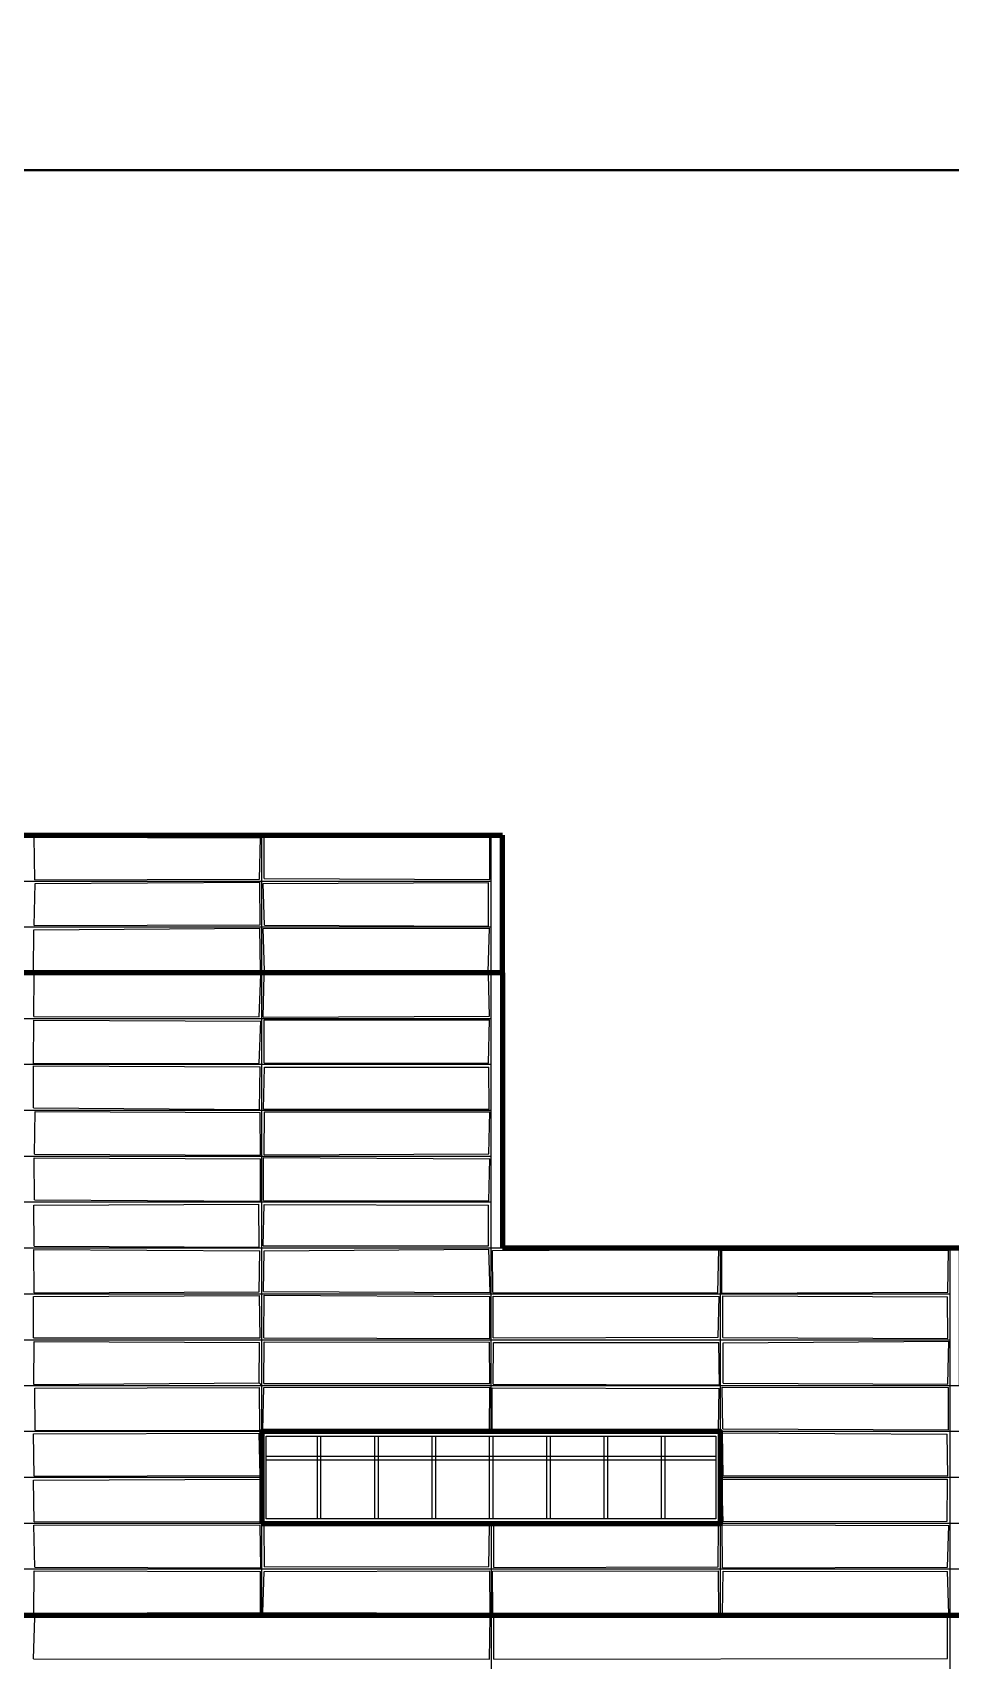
# Model space of a CAD drawing. Extents: x -50000 to 1632000, y -47600 to 308800.
# Drawn here: x 1102006 to 1126013, y 32214 to 74800 of the extents above; entities that cross this region are included whole.
import ezdxf

# ---------------------------------------------------------------- set-up
doc = ezdxf.new("R2010")
doc.units = 0
doc.header["$MEASUREMENT"] = 0
doc.layers.get('Defpoints').update_dxf_attribs({"color": 6})
doc.layers.add('2', color=7, linetype='Continuous')
doc.styles.get("Standard").update_dxf_attribs({"font": 'isocpeur.ttf'})
doc.dimstyles.get("Standard").update_dxf_attribs({"dimscale": 200, "dimtxt": 2.5, "dimasz": 1.5, "dimexe": 1.5, "dimexo": 5, "dimgap": 1, "dimtad": 1, "dimtoh": 1, "dimdec": 0, "dimrnd": 10, "dimzin": 0, "dimtxsty": 'Standard', "dimblk": 'OBLIQUE', "dimcen": 1, "dimdle": 1.5, "dimclrd": 256, "dimclre": 256, "dimclrt": 256, "dimadec": 0, "dimazin": 0, "dimtfac": 1, "dimtdec": 0, "dimtix": 1, "dimtmove": 0, "dimatfit": 3, "dimldrblk": 'NONE', "dimfxl": 1, "dimtolj": 1, "dimtzin": 0, "dimlwd": 18, "dimlwe": 18, "dimarcsym": 1})

# ---------------------------------------------------------------- blocks, each defined once
blk = doc.blocks.new('_Oblique')
at = {"color": 0, "linetype": 'ByBlock', "lineweight": -2}
blk.add_line((-0.5, -0.5), (0.5, 0.5), dxfattribs=at)
blk = doc.blocks.new('*D19')
at = {"layer": '2', "linetype": 'Continuous', "lineweight": 18, "transparency": 16777216}
blk.add_line((837700, -4400), (1240300, -4400), dxfattribs=at)
at = {"layer": 'Defpoints', "color": 0, "linetype": 'Continuous', "transparency": 16777216}
for p in [(1240000, 220000), (838000, 0), (1240000, -4400)]:
    blk.add_point(p, dxfattribs=at)
at = {"layer": '2', "linetype": 'Continuous', "lineweight": 18, "transparency": 16777216, "xscale": 300, "yscale": 300, "zscale": 300, "rotation": 180}
blk.add_blockref('_Oblique', (838000, -4400), dxfattribs=at)
at = {"layer": '2', "linetype": 'Continuous', "lineweight": 18, "transparency": 16777216, "xscale": 300, "yscale": 300, "zscale": 300}
blk.add_blockref('_Oblique', (1240000, -4400), dxfattribs=at)
at = {"layer": '2', "linetype": 'Continuous', "lineweight": 18, "transparency": 16777216, "insert": (1039000, -3950), "char_height": 500, "attachment_point": 5}
blk.add_mtext('\\A1;402000', dxfattribs=at)
blk = doc.blocks.new('_None')

msp = doc.modelspace()

# ---------------------------------------------------------------- linework, layer by layer
at = {"layer": '2', "linetype": 'Continuous', "lineweight": 70}
for p, q in [((1089700, 53800), (1114300, 53800)), ((1114300, 50200), (1114300, 53800)), ((1114300, 50200), (1036300, 50200)), ((1114300, 50200), (1114300, 43000))]:
    msp.add_line(p, q, dxfattribs=at)
at = {"layer": '2', "color": 8, "linetype": 'Continuous', "lineweight": 13}
for p, q in [((1114000, 53800), (1099000, 53800)), ((1108000, 33400), (1108000, 53800)), ((1114000, 38200), (1114000, 53800)), ((1099000, 52600), (1114000, 52600)), ((1114000, 51400), (1099000, 51400)), ((1114000, 49000), (922000, 49000)), ((1114000, 47800), (922000, 47800)), ((1114000, 46600), (922000, 46600)), ((1114000, 45400), (1084000, 45400)), ((1114000, 44200), (922000, 44200)), ((1126000, 43000), (910000, 43000)), ((1120000, 33400), (1120000, 43000)), ((1126000, 43000), (1126000, 14200)), ((1126000, 41800), (910000, 41800)), ((910000, 40600), (1126000, 40600)), ((1240000, 39400), (874000, 39400)), ((1240000, 38200), (838000, 38200)), ((1108000, 37000), (928000, 37000)), ((1240000, 37000), (1120000, 37000)), ((1240000, 35800), (838000, 35800)), ((1114000, 35800), (1114000, 14200)), ((1240000, 34600), (838000, 34600)), ((1240000, 33400), (838000, 33400))]:
    msp.add_line(p, q, dxfattribs=at)
at = {"layer": '2', "color": 8, "linetype": 'Continuous', "lineweight": 9}
for p, q in [((1102050.2, 53753.9), (1107965.4, 53730.6)), ((1102065.3, 52634.1), (1102050.2, 53753.9)), ((1107944.4, 52656.1), (1107965.4, 53730.6)), ((1108065.4, 52670.9), (1108065.9, 53754.4)), ((1108065.9, 53754.4), (1113962.7, 53755)), ((1113964.2, 52641.1), (1113962.7, 53755)), ((1102052.5, 51437.7), (1102070.8, 52541.4)), ((1102065.3, 52634.1), (1107944.4, 52656.1)), ((1102070.8, 52541.4), (1107947.7, 52571.9)), ((1107958.4, 51458.8), (1107947.7, 52571.9)), ((1108035.5, 52537.8), (1113926.9, 52569.3)), ((1108073.9, 51446.7), (1108035.5, 52537.8)), ((1108065.4, 52670.9), (1113964.2, 52641.1)), ((1113933.8, 51426.6), (1113926.9, 52569.3)), ((1102034.4, 50226.9), (1102043.3, 51327.2)), ((1102043.3, 51327.2), (1107954.2, 51374.5)), ((1102052.5, 51437.7), (1107958.4, 51458.8)), ((1107965.5, 50270), (1107954.2, 51374.5)), ((1108040.8, 51359.4), (1113959.3, 51373.7)), ((1108070.5, 50251.3), (1108040.8, 51359.4)), ((1108073.9, 51446.7), (1113933.8, 51426.6)), ((1113926, 50226.4), (1113959.3, 51373.7)), ((1102034.4, 50226.9), (1107965.5, 50270)), ((1102040.2, 49061.4), (1102048.9, 50154.9)), ((1102048.9, 50154.9), (1107974.4, 50161.3)), ((1107931.2, 49052.4), (1107974.4, 50161.3)), ((1108038.5, 49045), (1108059.5, 50145.7)), ((1108059.5, 50145.7), (1113932.3, 50156.7)), ((1108070.5, 50251.3), (1113926, 50226.4)), ((1113954.4, 49066.5), (1113932.3, 50156.7)), ((1102040.2, 49061.4), (1107931.2, 49052.4)), ((1108038.5, 49045), (1113954.4, 49066.5)), ((1108067.5, 48973.7), (1113955.2, 48974.3)), ((1113927.2, 47842.4), (1113955.2, 48974.3)), ((1102033.8, 47827), (1102043.1, 48964.9)), ((1102043.1, 48964.9), (1107972.9, 48939.5)), ((1107931.9, 47838.9), (1107972.9, 48939.5)), ((1108060.6, 47845.1), (1108067.5, 48973.7)), ((1102029.3, 47765.9), (1107958.9, 47744.5)), ((1102030, 46666.8), (1102029.3, 47765.9)), ((1102033.8, 47827), (1107931.9, 47838.9)), ((1107946, 46626.9), (1107958.9, 47744.5)), ((1108047.5, 46636.4), (1108072.1, 47733.1)), ((1108060.6, 47845.1), (1113927.2, 47842.4)), ((1108072.1, 47733.1), (1113938.9, 47734.3)), ((1113952.6, 46635.2), (1113938.9, 47734.3)), ((1102030, 46666.8), (1107946, 46626.9)), ((1102054.7, 45461), (1102070.6, 46572.2)), ((1102070.6, 46572.2), (1107961.9, 46552.7)), ((1107963.5, 45430.1), (1107961.9, 46552.7)), ((1108047.5, 46636.4), (1113952.6, 46635.2)), ((1108067.4, 45438.2), (1108073.6, 46568.4)), ((1108073.6, 46568.4), (1113966, 46567)), ((1113943.1, 45468.4), (1113966, 46567)), ((1102047.4, 45360.5), (1107968.1, 45332.5)), ((1102053.2, 44263.5), (1102047.4, 45360.5)), ((1102054.7, 45461), (1107963.5, 45430.1)), ((1107963.9, 44230.6), (1107968.1, 45332.5)), ((1108043.3, 44242.5), (1108048.1, 45369.5)), ((1108048.1, 45369.5), (1113967.6, 45333.4)), ((1108067.4, 45438.2), (1113943.1, 45468.4)), ((1113938.2, 44236.7), (1113967.6, 45333.4)), ((1102038.9, 44125.2), (1107925.8, 44147.6)), ((1102049.1, 43053.9), (1102038.9, 44125.2)), ((1102053.2, 44263.5), (1107963.9, 44230.6)), ((1107933, 43027.3), (1107925.8, 44147.6)), ((1108035.1, 43058.3), (1108062.9, 44142.8)), ((1108043.3, 44242.5), (1113938.2, 44236.7)), ((1108062.9, 44142.8), (1113933.6, 44127.2)), ((1113929.3, 43064.7), (1113933.6, 44127.2)), ((1102049.1, 43053.9), (1107933, 43027.3)), ((1108035.1, 43058.3), (1113929.3, 43064.7)), ((1102038.7, 42966.8), (1107950.8, 42930.9)), ((1102045.1, 41831.7), (1102038.7, 42966.8)), ((1107937, 41855.9), (1107950.8, 42930.9)), ((1108045.9, 41865.5), (1108061.7, 42933.8)), ((1108061.7, 42933.8), (1113939.5, 42969.7)), ((1113971.6, 41836), (1113939.5, 42969.7)), ((1114033, 42941.4), (1119958.6, 42972.5)), ((1114044.6, 41842.1), (1114033, 42941.4)), ((1119931.7, 41829.1), (1119958.6, 42972.5)), ((1120029.9, 42940.5), (1125961.9, 42949.6)), ((1120036.3, 41826), (1120029.9, 42940.5)), ((1125941.7, 41845.9), (1125961.9, 42949.6)), ((1102034.7, 41733), (1107940.2, 41757.3)), ((1102045.1, 41831.7), (1107937, 41855.9)), ((1107957, 40656.8), (1107940.2, 41757.3)), ((1108045.9, 41865.5), (1113971.6, 41836)), ((1108053.4, 40656.7), (1108060.6, 41771.7)), ((1108060.6, 41771.7), (1113969.9, 41732.2)), ((1114044.6, 41842.1), (1119931.7, 41829.1)), ((1114052.9, 40653.2), (1114054, 41747.5)), ((1114054, 41747.5), (1119959.7, 41734.9)), ((1119941.5, 40671.6), (1119959.7, 41734.9)), ((1120036.3, 41826), (1125941.7, 41845.9)), ((1120058.3, 41751.7), (1125931.6, 41729.1)), ((1120058.7, 40664.5), (1120058.3, 41751.7)), ((1102031.5, 40656.7), (1102034.7, 41733)), ((1113964.7, 40638.9), (1113969.9, 41732.2)), ((1125942.9, 40635), (1125931.6, 41729.1)), ((1102031.5, 40656.7), (1107957, 40656.8)), ((1102039.1, 39437), (1102048.6, 40560.7)), ((1102048.6, 40560.7), (1107938.5, 40531)), ((1107933.2, 39474.8), (1107938.5, 40531)), ((1108051.6, 39460.5), (1108060.4, 40548.2)), ((1108053.4, 40656.7), (1113964.7, 40638.9)), ((1108060.4, 40548.2), (1113958.3, 40543.1)), ((1113969.2, 39462.1), (1113958.3, 40543.1)), ((1114051.2, 39439.7), (1114061.3, 40531.2)), ((1114052.9, 40653.2), (1119941.5, 40671.6)), ((1114061.3, 40531.2), (1119959.3, 40528.2)), ((1119968.4, 39428.4), (1119959.3, 40528.2)), ((1120058.7, 40664.5), (1125942.9, 40635)), ((1120067.8, 40527), (1125967, 40570.6)), ((1120069.8, 39469.8), (1120067.8, 40527)), ((1125945.5, 39440.1), (1125967, 40570.6)), ((1102039.1, 39437), (1107933.2, 39474.8)), ((1102064, 39337.4), (1107941.6, 39358.1)), ((1102074.2, 38241.3), (1102064, 39337.4)), ((1108000, 39400), (1107933.2, 39474.8)), ((1107946.7, 38225.4), (1107941.6, 39358.1)), ((1108029.1, 38235.7), (1108051.5, 39350.5)), ((1108051.5, 39350.5), (1113966.1, 39359.2)), ((1108051.6, 39460.5), (1113969.2, 39462.1)), ((1113955.6, 38254.6), (1113966.1, 39359.2)), ((1114025.4, 39345.9), (1119961.8, 39328.9)), ((1114025.4, 38270.3), (1114025.4, 39345.9)), ((1114051.2, 39439.7), (1119968.4, 39428.4)), ((1119950.8, 38235.7), (1119961.8, 39328.9)), ((1120040.4, 39363.6), (1125964.9, 39357.4)), ((1120057.8, 38273), (1120040.4, 39363.6)), ((1120069.8, 39469.8), (1125945.5, 39440.1)), ((1125962.8, 38246.3), (1125964.9, 39357.4)), ((1102027.1, 38145.4), (1107928.9, 38160.6)), ((1102046.1, 37033), (1102027.1, 38145.4)), ((1102074.2, 38241.3), (1107946.7, 38225.4)), ((1107955.4, 37052.8), (1107928.9, 38160.6)), ((1108029.1, 38235.7), (1113955.6, 38254.6)), ((1114025.4, 38270.3), (1119950.8, 38235.7)), ((1120051.2, 38169.7), (1125930.4, 38130.5)), ((1120071, 37054.8), (1120051.2, 38169.7)), ((1120057.8, 38273), (1125962.8, 38246.3)), ((1125945.2, 37047.2), (1125930.4, 38130.5)), ((1102046.1, 37033), (1107955.4, 37052.8)), ((1120071, 37054.8), (1125945.2, 37047.2)), ((1102027.7, 36934.1), (1107971.4, 36955.3)), ((1102049.7, 35836.8), (1102027.7, 36934.1)), ((1107958.4, 35850.9), (1107971.4, 36955.3)), ((1120030.5, 36954), (1125932.2, 36952.6)), ((1120070.9, 35852.6), (1120030.5, 36954)), ((1125926.1, 35856.7), (1125932.2, 36952.6)), ((1102049.7, 35836.8), (1107958.4, 35850.9)), ((1120070.9, 35852.6), (1125926.1, 35856.7)), ((1102037.6, 35750.6), (1107963, 35757.4)), ((1102067.9, 34650.1), (1102037.6, 35750.6)), ((1107972.5, 34636.8), (1107963, 35757.4)), ((1108064.8, 35764.4), (1113953.6, 35747.9)), ((1108069.3, 34660.4), (1108064.8, 35764.4)), ((1113938.5, 34674.1), (1113953.6, 35747.9)), ((1114070.8, 34641.2), (1114073.8, 35737)), ((1114073.8, 35737), (1119946.1, 35761)), ((1119935.3, 34661.5), (1119946.1, 35761)), ((1120046.3, 35760), (1125972.4, 35746)), ((1120052.9, 34637.4), (1120046.3, 35760)), ((1125938.6, 34652.9), (1125972.4, 35746)), ((1102041.6, 33451), (1102045.6, 34559.1)), ((1102045.6, 34559.1), (1107966.3, 34545.2)), ((1102067.9, 34650.1), (1107972.5, 34636.8)), ((1107966.4, 33468.4), (1107966.3, 34545.2)), ((1108027.6, 33470), (1108065.9, 34538.4)), ((1108065.9, 34538.4), (1113964, 34556.7)), ((1108069.3, 34660.4), (1113938.5, 34674.1)), ((1113971, 33448.4), (1113964, 34556.7)), ((1114035.9, 34552.1), (1119948.5, 34559.5)), ((1114041, 33462.9), (1114035.9, 34552.1)), ((1114070.8, 34641.2), (1119935.3, 34661.5)), ((1119951.1, 33441.9), (1119948.5, 34559.5)), ((1120052.8, 33431.3), (1120068.6, 34549.4)), ((1120052.9, 34637.4), (1125938.6, 34652.9)), ((1120068.6, 34549.4), (1125933.4, 34539.3)), ((1125974.6, 33430.2), (1125933.4, 34539.3)), ((1102028.3, 32259.6), (1102065.1, 33340.2)), ((1102041.6, 33451), (1107966.4, 33468.4)), ((1102065.1, 33340.2), (1113971.7, 33364.5)), ((1108027.6, 33470), (1113971, 33448.4)), ((1113957.3, 32245.8), (1113971.7, 33364.5)), ((1114041, 33462.9), (1119951.1, 33441.9)), ((1114071, 33355), (1125935.9, 33365.4)), ((1114073.4, 32250.4), (1114071, 33355)), ((1120052.8, 33431.3), (1125974.6, 33430.2)), ((1125932.3, 32266.7), (1125935.9, 33365.4)), ((1102028.3, 32259.6), (1113957.3, 32245.8)), ((1114073.4, 32250.4), (1125932.3, 32266.7))]:
    msp.add_line(p, q, dxfattribs=at)
at = {"layer": '2', "linetype": 'Continuous', "lineweight": 20}
for p, q in [((1108120, 35920), (1108120, 38080)), ((1108120, 38080), (1119880, 38080)), ((1109450, 38080), (1109450, 35920)), ((1109550, 35920), (1109550, 38080)), ((1110950, 38080), (1110950, 35920)), ((1111050, 35920), (1111050, 38080)), ((1112450, 38080), (1112450, 35920)), ((1112550, 35920), (1112550, 38080)), ((1113950, 38080), (1113950, 35920)), ((1114050, 35920), (1114050, 38080)), ((1115450, 38080), (1115450, 35920)), ((1115550, 35920), (1115550, 38080)), ((1116950, 38080), (1116950, 35920)), ((1117050, 35920), (1117050, 38080)), ((1118450, 38080), (1118450, 35920)), ((1118550, 35920), (1118550, 38080)), ((1119880, 38080), (1119880, 35920)), ((1108120, 37560), (1119880, 37560)), ((1108120, 37460), (1119880, 37460)), ((1119880, 35920), (1108120, 35920))]:
    msp.add_line(p, q, dxfattribs=at)
at = {"layer": '2', "linetype": 'Continuous', "lineweight": 70}
for points in [[(1254849.7, 38800), (1240300, 38800), (1240300, 39400), (1126300, 39400), (1126300, 43000), (1114300, 43000)], [(837700, -200), (837700, 5800), (837850, 5800), (837850, 9400), (837700, 9400), (837700, 11800), (837850, 11800), (837850, 14200), (837700, 14200), (837700, 33400), (1240000, 33400), (1240000, -200)]]:
    msp.add_lwpolyline(points, dxfattribs=at)
msp.add_lwpolyline([(1108000, 35800), (1120000, 35800), (1120000, 38200), (1108000, 38200)], close=True, dxfattribs=at)
at = {"layer": 'Defpoints'}
for points in [[(959200, 71200), (1127400, 71200), (1127400, 190000), (959200, 190000)], [(959200, -47600), (1127400, -47600), (1127400, 71200), (959200, 71200)]]:
    msp.add_lwpolyline(points, close=True, dxfattribs=at)

# ---------------------------------------------------------------- dimensions: what is measured, and where the dimension line sits
at = {"layer": '2', "linetype": 'Continuous', "lineweight": 18}
dim = msp.add_linear_dim(base=(1240000, -4400), p1=(838000, 0), p2=(1240000, 220000), dimstyle='Standard', override={"dimse1": 1, "dimse2": 1, "dimsd1": 0, "dimsd2": 0}, dxfattribs=at)
dim.commit()
dim.dimension.update_dxf_attribs({"geometry": '*D19', "text_midpoint": (1039000, -3950)})

doc.saveas('drawing.dxf')
